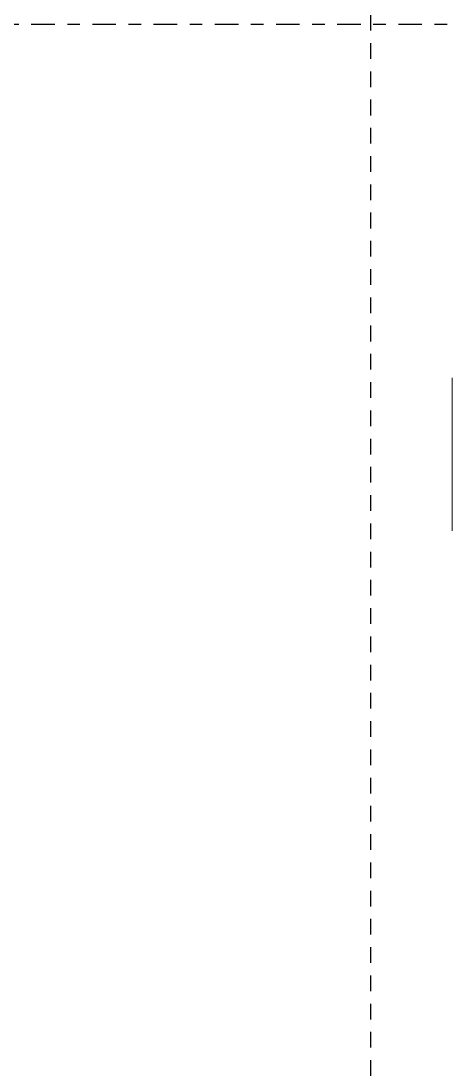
# Model space of a CAD drawing. Extents: x -382 to 1420, y -377 to 265.
# Drawn here: x 198.83 to 202.27, y -3.96 to 4.4 of the extents above; entities that cross this region are included whole.
import ezdxf

# ---------------------------------------------------------------- set-up
doc = ezdxf.new("R2010")
doc.units = 0
doc.header["$MEASUREMENT"] = 0
doc.linetypes.add('CENTER4', pattern=[0.5625, 0.375, -0.0625, 0.0625, -0.0625])
doc.linetypes.add('HIDDEN2', pattern=[0.1875, 0.125, -0.0625])
for name, color, linetype in [('AV-Anno-Iden', 154, 'CONTINUOUS'), ('AV-Detl-Dims', 14, 'CONTINUOUS'), ('AV-Detl-Obje-Mont', 232, 'CONTINUOUS'), ('AV-Detl-Patt', 165, 'CONTINUOUS')]:
    doc.layers.add(name, color=color, linetype=linetype)

# ---------------------------------------------------------------- blocks, each defined once
blk = doc.blocks.new('A$C429A2651')
at = {"layer": 'AV-Detl-Obje-Mont', "linetype": 'Continuous', "lineweight": 15}
for p, q in [((0, 9.8167), (0, 9.8457)), ((0, 9.0632), (0, 9.8167)), ((0, 8.6656), (0, 9.0632)), ((0, 8.6281), (0, 8.6656))]:
    blk.add_line(p, q, dxfattribs=at)

msp = doc.modelspace()

# ---------------------------------------------------------------- linework, layer by layer
at = {"layer": 'AV-Detl-Dims', "linetype": 'CENTER4', "ltscale": 0.5}
msp.add_lwpolyline([(184.29069, 4.37568), (252.34595, 4.37568)], dxfattribs=at)
at = {"layer": 'AV-Detl-Patt', "color": 253, "linetype": 'HIDDEN2'}
msp.add_lwpolyline([(201.61932, -7.62432), (237.61932, -7.62432), (237.61932, 16.37568), (201.61932, 16.37568)], close=True, dxfattribs=at)

# ---------------------------------------------------------------- block references
at = {"layer": 'AV-Anno-Iden'}
msp.add_blockref('A$C429A2651', (202.26765, -8.28517), dxfattribs=at)

doc.saveas('drawing.dxf')
